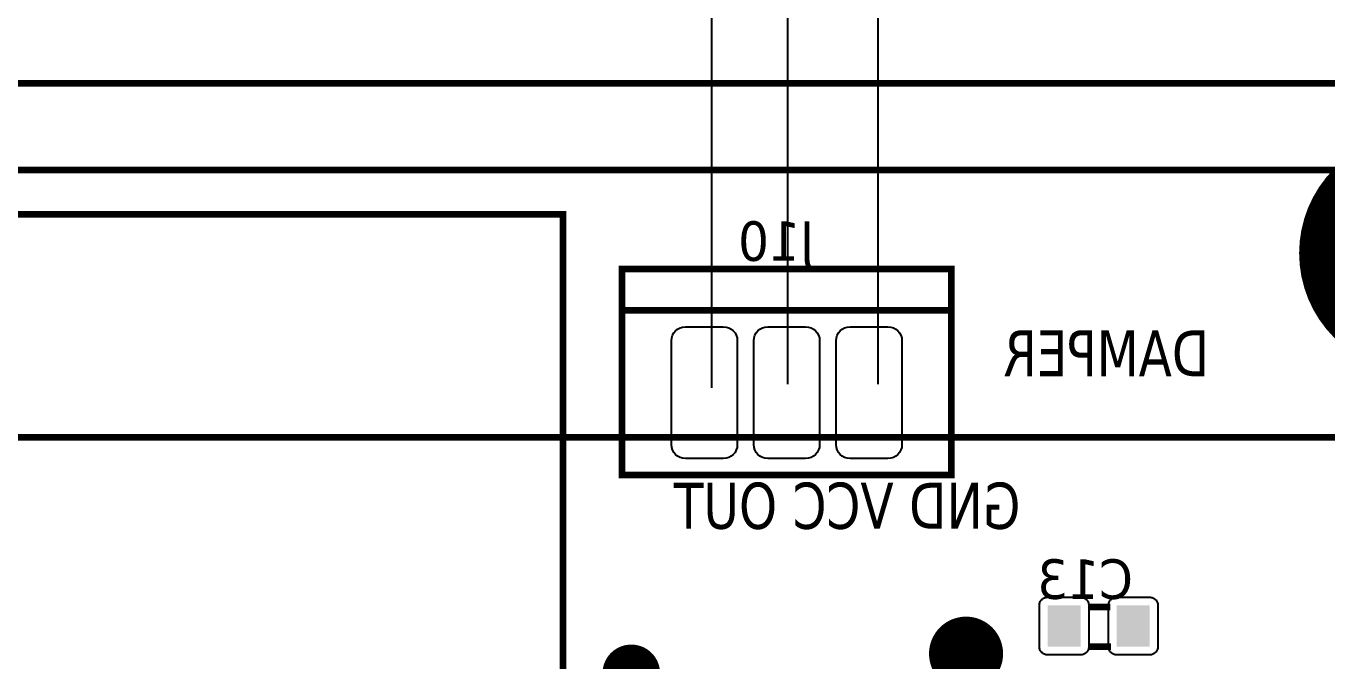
# Model space of a CAD drawing. Header units: millimetres. Extents: x 123.5 to 144.3, y 105.4 to 121.6.
# Drawn here: x 132.627 to 135.408, y 113.368 to 114.726 of the extents above; entities that cross this region are included whole.
import ezdxf

# ---------------------------------------------------------------- set-up
doc = ezdxf.new("R2010")
doc.units = ezdxf.units.MM
doc.layers.add('DESC', color=250, linetype='Continuous')
doc.layers.add('WIRES', color=7, linetype='Continuous')
doc.styles.get("Standard").update_dxf_attribs({"font": 'tahoma.ttf'})

# ---------------------------------------------------------------- blocks, each defined once
blk = doc.blocks.new('RPAD')
blk.add_trace([(-0.5, -0.5), (-0.5, 0.5), (0.5, -0.5), (0.5, 0.5)])
blk = doc.blocks.new('EPAD')
at = {"const_width": 0.5}
blk.add_lwpolyline([(-0.25, 0, 1), (0.25, 0, 1)], format="xyb", close=True, dxfattribs=at)
blk = doc.blocks.new('HornoCardV2')
at = {"const_width": 0.008}
for points in [[(152.3848, 109.7537), (146.6182, 109.7537), (146.6182, 112.7712), (152.3848, 112.7712), (152.3848, 109.7537)], [(152.3848, 109.7537), (146.6182, 109.7537), (146.6182, 112.7712), (152.3848, 112.7712), (152.3848, 109.7537)], [(152.3848, 109.7537), (146.6182, 109.7537), (146.6182, 112.7712), (152.3848, 112.7712), (152.3848, 109.7537)], [(147.9324, 112.6659), (151.5938, 112.6659)], [(147.9324, 112.6659), (151.5938, 112.6659)], [(147.9324, 112.6659), (151.5938, 112.6659)], [(150.4557, 111.5411), (148.3927, 111.5411), (148.3927, 112.612), (150.4557, 112.612), (150.4557, 111.5411)], [(150.4557, 111.5411), (148.3927, 111.5411), (148.3927, 112.612), (150.4557, 112.612), (150.4557, 111.5411)], [(150.4557, 111.5411), (148.3927, 111.5411), (148.3927, 112.612), (150.4557, 112.612), (150.4557, 111.5411)], [(150.9276, 112.2955), (150.5276, 112.2955), (150.5276, 112.5455), (150.9276, 112.5455), (150.9276, 112.2955)], [(150.9276, 112.2955), (150.5276, 112.2955), (150.5276, 112.5455), (150.9276, 112.5455), (150.9276, 112.2955)], [(150.9276, 112.2955), (150.5276, 112.2955), (150.5276, 112.5455), (150.9276, 112.5455), (150.9276, 112.2955)], [(150.5276, 112.4955), (150.9276, 112.4955)], [(150.5276, 112.4955), (150.9276, 112.4955)], [(150.5276, 112.4955), (150.9276, 112.4955)], [(151.4757, 112.3411), (148.0505, 112.3411)], [(151.4757, 112.3411), (148.0505, 112.3411)], [(151.4757, 112.3411), (148.0505, 112.3411)], [(151.0936, 112.135), (151.1206, 112.135)], [(151.0936, 112.135), (151.1206, 112.135)], [(151.0936, 112.135), (151.1206, 112.135)], [(151.0936, 112.087), (151.1216, 112.087)], [(151.0936, 112.087), (151.1216, 112.087)], [(151.0936, 112.087), (151.1216, 112.087)]]:
    blk.add_lwpolyline(points, dxfattribs=at)
for points in [[(150.6046, 112.4755), (150.6506, 112.4755), (150.6541, 112.4751), (150.6573, 112.4742), (150.6602, 112.4726), (150.6627, 112.4706), (150.6648, 112.4681), (150.6663, 112.4652), (150.6673, 112.462), (150.6676, 112.4585), (150.6676, 112.3325), (150.6673, 112.329), (150.6663, 112.3258), (150.6648, 112.3229), (150.6627, 112.3204), (150.6602, 112.3183), (150.6573, 112.3168), (150.6541, 112.3158), (150.6506, 112.3155), (150.6046, 112.3155), (150.6012, 112.3158), (150.598, 112.3168), (150.5951, 112.3183), (150.5926, 112.3204), (150.5905, 112.3229), (150.589, 112.3258), (150.588, 112.329), (150.5876, 112.3325), (150.5876, 112.4585), (150.588, 112.462), (150.589, 112.4652), (150.5905, 112.4681), (150.5926, 112.4706), (150.5951, 112.4726), (150.598, 112.4742), (150.6012, 112.4751), (150.6046, 112.4755)], [(150.7046, 112.4755), (150.7506, 112.4755), (150.7541, 112.4751), (150.7573, 112.4742), (150.7602, 112.4726), (150.7627, 112.4706), (150.7648, 112.4681), (150.7663, 112.4652), (150.7673, 112.462), (150.7676, 112.4585), (150.7676, 112.3325), (150.7673, 112.329), (150.7663, 112.3258), (150.7648, 112.3229), (150.7627, 112.3204), (150.7602, 112.3183), (150.7573, 112.3168), (150.7541, 112.3158), (150.7506, 112.3155), (150.7046, 112.3155), (150.7012, 112.3158), (150.698, 112.3168), (150.6951, 112.3183), (150.6926, 112.3204), (150.6905, 112.3229), (150.689, 112.3258), (150.688, 112.329), (150.6876, 112.3325), (150.6876, 112.4585), (150.688, 112.462), (150.689, 112.4652), (150.6905, 112.4681), (150.6926, 112.4706), (150.6951, 112.4726), (150.698, 112.4742), (150.7012, 112.4751), (150.7046, 112.4755)], [(150.8046, 112.4755), (150.8506, 112.4755), (150.8541, 112.4751), (150.8573, 112.4742), (150.8602, 112.4726), (150.8627, 112.4706), (150.8648, 112.4681), (150.8663, 112.4652), (150.8673, 112.462), (150.8676, 112.4585), (150.8676, 112.3325), (150.8673, 112.329), (150.8663, 112.3258), (150.8648, 112.3229), (150.8627, 112.3204), (150.8602, 112.3183), (150.8573, 112.3168), (150.8541, 112.3158), (150.8506, 112.3155), (150.8046, 112.3155), (150.8012, 112.3158), (150.798, 112.3168), (150.7951, 112.3183), (150.7926, 112.3204), (150.7905, 112.3229), (150.789, 112.3258), (150.788, 112.329), (150.7876, 112.3325), (150.7876, 112.4585), (150.788, 112.462), (150.789, 112.4652), (150.7905, 112.4681), (150.7926, 112.4706), (150.7951, 112.4726), (150.798, 112.4742), (150.8012, 112.4751), (150.8046, 112.4755)], [(151.0446, 112.147), (151.0846, 112.147), (151.0856, 112.147), (151.0866, 112.1468), (151.0876, 112.1466), (151.0885, 112.1462), (151.0894, 112.1458), (151.0902, 112.1453), (151.091, 112.1448), (151.0917, 112.1441), (151.0923, 112.1434), (151.0929, 112.1426), (151.0934, 112.1418), (151.0938, 112.1409), (151.0941, 112.14), (151.0944, 112.1391), (151.0945, 112.1381), (151.0946, 112.137), (151.0946, 112.087), (151.0945, 112.086), (151.0944, 112.085), (151.0941, 112.084), (151.0938, 112.0831), (151.0934, 112.0822), (151.0929, 112.0814), (151.0923, 112.0806), (151.0917, 112.0799), (151.091, 112.0793), (151.0902, 112.0787), (151.0894, 112.0782), (151.0885, 112.0778), (151.0876, 112.0775), (151.0866, 112.0772), (151.0856, 112.0771), (151.0846, 112.077), (151.0446, 112.077), (151.0435, 112.0771), (151.0425, 112.0772), (151.0415, 112.0775), (151.0406, 112.0778), (151.0397, 112.0782), (151.0389, 112.0787), (151.0382, 112.0793), (151.0374, 112.0799), (151.0368, 112.0806), (151.0362, 112.0814), (151.0357, 112.0822), (151.0353, 112.0831), (151.035, 112.084), (151.0348, 112.085), (151.0346, 112.086), (151.0346, 112.087), (151.0346, 112.137), (151.0346, 112.1381), (151.0348, 112.1391), (151.035, 112.14), (151.0353, 112.1409), (151.0357, 112.1418), (151.0362, 112.1426), (151.0368, 112.1434), (151.0374, 112.1441), (151.0382, 112.1448), (151.0389, 112.1453), (151.0397, 112.1458), (151.0406, 112.1462), (151.0415, 112.1466), (151.0425, 112.1468), (151.0435, 112.147), (151.0446, 112.147)], [(151.1286, 112.147), (151.1686, 112.147), (151.1696, 112.147), (151.1706, 112.1468), (151.1716, 112.1466), (151.1725, 112.1462), (151.1734, 112.1458), (151.1742, 112.1453), (151.175, 112.1448), (151.1757, 112.1441), (151.1763, 112.1434), (151.1769, 112.1426), (151.1774, 112.1418), (151.1778, 112.1409), (151.1781, 112.14), (151.1784, 112.1391), (151.1785, 112.1381), (151.1786, 112.137), (151.1786, 112.087), (151.1785, 112.086), (151.1784, 112.085), (151.1781, 112.084), (151.1778, 112.0831), (151.1774, 112.0822), (151.1769, 112.0814), (151.1763, 112.0806), (151.1757, 112.0799), (151.175, 112.0793), (151.1742, 112.0787), (151.1734, 112.0782), (151.1725, 112.0778), (151.1716, 112.0775), (151.1706, 112.0772), (151.1696, 112.0771), (151.1686, 112.077), (151.1286, 112.077), (151.1275, 112.0771), (151.1265, 112.0772), (151.1255, 112.0775), (151.1246, 112.0778), (151.1237, 112.0782), (151.1229, 112.0787), (151.1222, 112.0793), (151.1214, 112.0799), (151.1208, 112.0806), (151.1202, 112.0814), (151.1197, 112.0822), (151.1193, 112.0831), (151.119, 112.084), (151.1188, 112.085), (151.1186, 112.086), (151.1186, 112.087), (151.1186, 112.137), (151.1186, 112.1381), (151.1188, 112.1391), (151.119, 112.14), (151.1193, 112.1409), (151.1197, 112.1418), (151.1202, 112.1426), (151.1208, 112.1434), (151.1214, 112.1441), (151.1222, 112.1448), (151.1229, 112.1453), (151.1237, 112.1458), (151.1246, 112.1462), (151.1255, 112.1466), (151.1265, 112.1468), (151.1275, 112.147), (151.1286, 112.147)]]:
    blk.add_lwpolyline(points, close=True)
for name, p, xscale, yscale in [('EPAD', (151.4951, 112.5648), -0.29, 0.29), ('RPAD', (151.0646, 112.112), -0.04, 0.05), ('RPAD', (151.1486, 112.112), -0.04, 0.05), ('EPAD', (150.9455, 112.0784), -0.09, 0.09), ('EPAD', (150.5388, 112.0545), -0.07, 0.07)]:
    blk.add_blockref(name, p, dxfattribs=dict(xscale=xscale, yscale=yscale))
at = {"text_generation_flag": 2}
for s, height, width, p in [('J10', 0.048, 1.041667, (150.761, 112.5555)), ('J10', 0.048, 1.041667, (150.761, 112.5555)), ('J10', 0.048, 1.041667, (150.761, 112.5555)), ('DAMPER', 0.056, 0.892857, (151.2409, 112.4152)), ('DAMPER', 0.056, 0.892857, (151.2409, 112.4152)), ('DAMPER', 0.056, 0.892857, (151.2409, 112.4152)), ('GND VCC OUT', 0.056, 0.892857, (151.0115, 112.2301)), ('GND VCC OUT', 0.056, 0.892857, (151.0115, 112.2301)), ('GND VCC OUT', 0.056, 0.892857, (151.0115, 112.2301)), ('C13', 0.048, 1.041667, (151.1482, 112.145)), ('C13', 0.048, 1.041667, (151.1482, 112.145)), ('C13', 0.048, 1.041667, (151.1482, 112.145))]:
    blk.add_text(s, height=height, dxfattribs=dict(at, width=width)).set_placement(p)

msp = doc.modelspace()

# ---------------------------------------------------------------- linework, layer by layer
at = {"layer": 'WIRES'}
for p, q in [((134.0942, 113.9523), (134.0942, 115.0802)), ((134.2565, 113.96), (134.2565, 115.0648)), ((134.4498, 113.96), (134.4498, 114.8407))]:
    msp.add_line(p, q, dxfattribs=at)

# ---------------------------------------------------------------- block references
at = {"layer": 'DESC', "xscale": 1.760616, "yscale": 1.760616, "zscale": 1.760616}
msp.add_blockref('HornoCardV2', (-131.119, -83.9435), dxfattribs=at)

doc.saveas('drawing.dxf')
